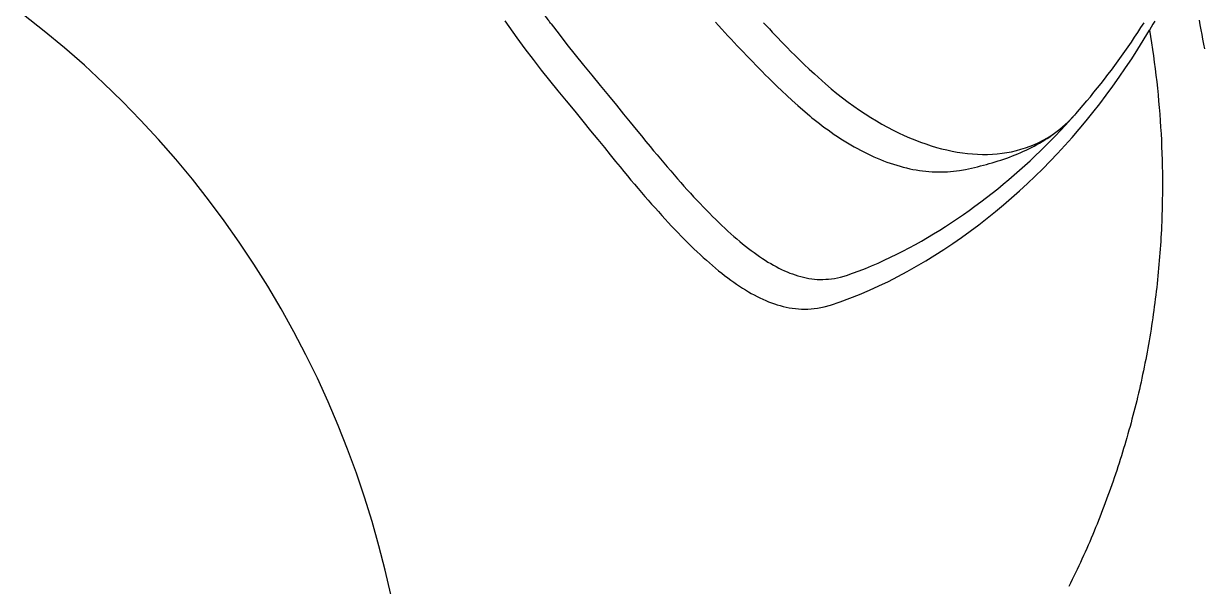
# Model space of a CAD drawing. Extents: x 832 to 912, y 781 to 934.
# Drawn here: x 889.59 to 903.87, y 863.5 to 870.31 of the extents above; entities that cross this region are included whole.
import ezdxf

# ---------------------------------------------------------------- set-up
doc = ezdxf.new("R2010")
doc.units = 0
doc.header["$MEASUREMENT"] = 0
doc.layers.add('1', color=4, linetype='Continuous')
doc.layers.add('SPA', color=2, linetype='Continuous')

# ---------------------------------------------------------------- blocks, each defined once
blk = doc.blocks.new('2010SOVEREIGN')
at = {"layer": 'SPA', "color": 3, "linetype": 'Continuous'}
for points in [[(66.182, 72.35), (66.217, 72.312), (66.252, 72.274), (66.287, 72.237), (66.322, 72.2), (66.357, 72.164), (66.391, 72.128), (66.427, 72.09), (66.467, 72.049), (66.512, 72.003), (66.562, 71.953), (66.615, 71.901), (66.672, 71.846), (66.732, 71.789), (66.796, 71.73), (66.932, 71.609)], [(65.599, 72.356), (65.637, 72.314), (65.675, 72.273), (65.713, 72.232), (65.75, 72.191), (65.788, 72.151), (65.826, 72.111), (65.864, 72.071), (65.901, 72.031), (65.939, 71.992), (65.976, 71.952), (66.014, 71.913), (66.051, 71.875), (66.088, 71.836), (66.126, 71.798), (66.163, 71.761), (66.202, 71.721), (66.245, 71.678), (66.294, 71.63), (66.346, 71.579), (66.403, 71.525), (66.464, 71.468), (66.528, 71.408), (66.596, 71.348), (66.74, 71.223)], [(63.054, 72.371), (63.101, 72.303), (63.148, 72.235), (63.196, 72.167), (63.296, 72.032)], [(70.913, 72.368), (70.892, 72.332), (70.85, 72.261)], [(69.96, 71.249), (70.004, 71.3), (70.048, 71.351), (70.092, 71.403), (70.135, 71.455), (70.178, 71.508), (70.221, 71.561), (70.264, 71.614), (70.306, 71.668), (70.347, 71.722), (70.389, 71.777), (70.43, 71.833), (70.47, 71.888), (70.511, 71.945), (70.551, 72.001), (70.59, 72.058), (70.63, 72.116), (70.669, 72.174), (70.707, 72.232), (70.746, 72.291), (70.784, 72.35)], [(63.614, 72.335), (63.606, 72.345), (63.598, 72.355), (63.59, 72.366), (63.583, 72.376), (63.575, 72.386), (63.567, 72.396), (63.559, 72.407), (63.552, 72.417), (63.544, 72.427), (63.536, 72.438), (63.529, 72.448), (63.521, 72.458), (63.513, 72.469), (63.506, 72.479), (63.498, 72.489), (63.491, 72.5), (63.483, 72.51), (63.475, 72.52), (63.46, 72.541)], [(63.614, 72.335), (63.708, 72.21), (63.804, 72.086), (63.903, 71.962), (64.003, 71.838), (64.105, 71.714), (64.207, 71.59), (64.306, 71.468), (64.401, 71.352), (64.489, 71.243), (64.569, 71.145), (64.641, 71.057), (64.704, 70.98), (64.759, 70.913), (64.808, 70.853), (64.852, 70.8), (64.893, 70.751), (64.933, 70.702), (64.975, 70.653), (65.016, 70.605), (65.058, 70.556), (65.099, 70.509), (65.139, 70.462), (65.179, 70.417), (65.219, 70.372), (65.258, 70.329), (65.298, 70.286), (65.336, 70.243), (65.375, 70.202), (65.414, 70.161), (65.452, 70.121), (65.49, 70.082), (65.528, 70.044), (65.565, 70.006), (65.603, 69.969), (65.64, 69.933), (65.677, 69.898), (65.713, 69.863), (65.75, 69.83), (65.786, 69.797), (65.822, 69.765), (65.858, 69.735), (65.893, 69.705), (65.928, 69.675), (65.963, 69.647), (65.998, 69.62), (66.032, 69.594), (66.066, 69.568), (66.1, 69.544), (66.134, 69.52), (66.168, 69.498), (66.202, 69.476), (66.235, 69.455), (66.268, 69.435), (66.301, 69.417), (66.334, 69.399), (66.368, 69.381), (66.4, 69.365), (66.433, 69.35), (66.466, 69.336), (66.499, 69.322), (66.532, 69.31), (66.565, 69.298), (66.598, 69.288), (66.631, 69.278), (66.664, 69.27), (66.697, 69.262), (66.73, 69.256), (66.764, 69.251), (66.798, 69.248), (66.831, 69.245), (66.866, 69.244), (66.9, 69.244), (66.935, 69.246), (66.969, 69.248), (67.004, 69.252), (67.04, 69.257), (67.075, 69.264), (67.111, 69.272), (67.183, 69.293)], [(66.992, 68.934), (67.11, 68.974), (67.227, 69.017), (67.344, 69.063), (67.461, 69.113), (67.577, 69.166), (67.692, 69.221), (67.806, 69.279), (67.92, 69.34), (68.032, 69.404), (68.144, 69.469), (68.254, 69.537), (68.363, 69.607), (68.471, 69.679), (68.577, 69.753), (68.682, 69.829), (68.785, 69.906), (68.887, 69.985), (68.987, 70.065), (69.085, 70.147), (69.182, 70.23), (69.278, 70.316), (69.373, 70.403), (69.466, 70.492), (69.558, 70.582), (69.649, 70.674), (69.738, 70.768), (69.826, 70.864), (69.913, 70.961), (69.998, 71.061), (70.083, 71.162), (70.166, 71.264), (70.247, 71.369), (70.327, 71.475), (70.406, 71.582), (70.483, 71.691), (70.559, 71.802), (70.634, 71.914), (70.707, 72.028), (70.85, 72.261)], [(70.85, 72.261), (70.863, 72.183), (70.875, 72.105), (70.886, 72.027), (70.898, 71.949), (70.908, 71.871), (70.918, 71.793), (70.928, 71.714), (70.937, 71.636), (70.945, 71.557), (70.953, 71.479), (70.96, 71.4), (70.967, 71.322), (70.973, 71.243), (70.979, 71.164), (70.984, 71.086), (70.989, 71.007), (70.993, 70.928), (70.996, 70.849), (71.002, 70.691)], [(63.296, 72.032), (63.394, 71.904), (63.493, 71.777), (63.593, 71.651), (63.695, 71.527), (63.796, 71.403), (63.897, 71.28), (63.996, 71.158), (64.09, 71.043), (64.177, 70.936), (64.256, 70.839), (64.328, 70.75), (64.392, 70.672), (64.447, 70.605), (64.493, 70.55), (64.536, 70.498), (64.578, 70.447), (64.621, 70.396), (64.663, 70.346), (64.705, 70.297), (64.746, 70.249), (64.787, 70.202), (64.828, 70.155), (64.869, 70.109), (64.91, 70.064), (64.95, 70.019), (64.99, 69.975), (65.029, 69.932), (65.069, 69.89), (65.108, 69.849), (65.147, 69.808), (65.186, 69.768), (65.225, 69.729), (65.263, 69.69), (65.301, 69.652), (65.339, 69.615), (65.377, 69.579), (65.415, 69.544), (65.453, 69.509), (65.49, 69.476), (65.528, 69.443), (65.565, 69.411), (65.602, 69.38), (65.638, 69.349), (65.675, 69.32), (65.711, 69.291), (65.748, 69.264), (65.784, 69.237), (65.82, 69.211), (65.856, 69.186), (65.892, 69.162), (65.927, 69.139), (65.963, 69.117), (65.998, 69.096), (66.033, 69.075), (66.069, 69.056), (66.104, 69.038), (66.138, 69.021), (66.173, 69.004), (66.208, 68.989), (66.242, 68.975), (66.277, 68.961), (66.312, 68.949), (66.348, 68.938), (66.383, 68.927), (66.419, 68.918), (66.456, 68.909), (66.492, 68.902), (66.529, 68.896), (66.567, 68.891), (66.604, 68.888), (66.642, 68.886), (66.68, 68.885), (66.718, 68.886), (66.757, 68.888), (66.795, 68.891), (66.834, 68.897), (66.873, 68.904), (66.913, 68.912), (66.992, 68.934)], [(66.932, 71.609), (67, 71.551), (67.069, 71.495), (67.137, 71.441), (67.205, 71.389), (67.274, 71.34), (67.342, 71.292), (67.41, 71.247), (67.478, 71.204), (67.546, 71.162), (67.613, 71.123), (67.681, 71.086), (67.748, 71.051), (67.814, 71.018), (67.881, 70.987), (67.947, 70.958), (68.013, 70.931), (68.078, 70.906), (68.143, 70.883), (68.208, 70.862), (68.272, 70.842), (68.335, 70.825), (68.399, 70.81), (68.462, 70.796), (68.524, 70.785), (68.586, 70.775), (68.648, 70.768), (68.709, 70.762), (68.77, 70.758), (68.83, 70.756), (68.89, 70.757), (68.95, 70.759), (69.008, 70.764), (69.067, 70.77), (69.125, 70.779), (69.182, 70.789), (69.239, 70.802), (69.295, 70.818), (69.35, 70.835), (69.405, 70.855), (69.459, 70.877), (69.512, 70.902), (69.565, 70.928), (69.616, 70.958), (69.667, 70.99), (69.716, 71.024), (69.765, 71.061), (69.812, 71.101), (69.859, 71.143), (69.948, 71.236)], [(66.74, 71.223), (66.767, 71.201), (66.795, 71.178), (66.825, 71.154), (66.857, 71.129), (66.89, 71.104), (66.924, 71.078), (66.961, 71.052), (66.998, 71.026), (67.037, 70.999), (67.077, 70.972), (67.116, 70.946), (67.156, 70.921), (67.196, 70.897), (67.236, 70.873), (67.276, 70.85), (67.316, 70.828), (67.356, 70.806), (67.396, 70.786), (67.436, 70.766), (67.475, 70.747), (67.515, 70.729), (67.555, 70.711), (67.595, 70.695), (67.634, 70.679), (67.674, 70.664), (67.713, 70.65), (67.753, 70.637), (67.792, 70.625), (67.832, 70.613), (67.871, 70.603), (67.91, 70.593), (67.949, 70.584), (67.988, 70.576), (68.027, 70.569), (68.066, 70.563), (68.104, 70.557), (68.143, 70.553), (68.181, 70.549), (68.219, 70.547), (68.257, 70.545), (68.295, 70.544), (68.332, 70.544), (68.369, 70.545), (68.406, 70.546), (68.443, 70.549), (68.48, 70.553), (68.516, 70.557), (68.552, 70.562), (68.624, 70.575)], [(67.183, 69.293), (67.259, 69.32), (67.336, 69.348), (67.413, 69.378), (67.489, 69.41), (67.566, 69.442), (67.642, 69.477), (67.718, 69.512), (67.793, 69.549), (67.868, 69.587), (67.943, 69.626), (68.018, 69.667), (68.092, 69.708), (68.166, 69.751), (68.239, 69.794), (68.312, 69.839), (68.384, 69.885), (68.456, 69.932), (68.528, 69.98), (68.599, 70.029), (68.669, 70.079), (68.739, 70.13), (68.809, 70.182), (68.878, 70.234), (68.946, 70.287), (69.014, 70.341), (69.08, 70.396), (69.147, 70.452), (69.212, 70.508), (69.277, 70.565), (69.341, 70.622), (69.405, 70.68), (69.468, 70.739), (69.53, 70.799), (69.591, 70.859), (69.652, 70.92), (69.713, 70.982), (69.772, 71.044), (69.831, 71.107), (69.948, 71.236)], [(68.624, 70.575), (68.66, 70.583), (68.696, 70.591), (68.733, 70.599), (68.769, 70.608), (68.805, 70.617), (68.841, 70.626), (68.877, 70.635), (68.912, 70.645), (68.948, 70.655), (68.983, 70.666), (69.018, 70.677), (69.053, 70.688), (69.088, 70.7), (69.123, 70.712), (69.157, 70.725), (69.191, 70.738), (69.225, 70.751), (69.259, 70.765), (69.292, 70.779), (69.326, 70.794), (69.359, 70.809), (69.392, 70.825), (69.424, 70.841), (69.456, 70.858), (69.488, 70.876), (69.52, 70.893), (69.551, 70.912), (69.582, 70.931), (69.613, 70.951), (69.643, 70.971), (69.673, 70.992), (69.702, 71.013), (69.733, 71.037), (69.764, 71.062), (69.797, 71.089), (69.829, 71.117), (69.861, 71.147), (69.891, 71.176), (69.948, 71.236)], [(69.941, 71.228), (69.941, 71.228), (69.941, 71.228), (69.941, 71.228), (69.941, 71.228), (69.941, 71.228), (69.941, 71.228), (69.941, 71.228), (69.941, 71.228), (69.941, 71.228), (69.941, 71.228), (69.941, 71.228), (69.941, 71.228), (69.941, 71.228), (69.941, 71.228), (69.941, 71.228), (69.941, 71.228), (69.941, 71.228), (69.941, 71.228), (69.94, 71.228)], [(69.948, 71.236), (69.949, 71.237), (69.949, 71.237), (69.95, 71.238), (69.95, 71.239), (69.951, 71.239), (69.951, 71.24), (69.952, 71.241), (69.953, 71.241), (69.953, 71.242), (69.954, 71.243), (69.954, 71.243), (69.955, 71.244), (69.956, 71.245), (69.956, 71.245), (69.957, 71.246), (69.957, 71.247), (69.958, 71.247), (69.959, 71.248), (69.96, 71.249)], [(71.002, 70.691), (71.003, 70.644), (71.004, 70.597), (71.005, 70.55), (71.005, 70.503), (71.005, 70.456), (71.006, 70.409), (71.006, 70.362), (71.005, 70.315), (71.005, 70.268), (71.004, 70.221), (71.004, 70.174), (71.003, 70.127), (71.001, 70.08), (71, 70.033), (70.999, 69.986), (70.997, 69.939), (70.995, 69.892), (70.993, 69.845), (70.988, 69.751)], [(70.988, 69.751), (70.985, 69.705), (70.982, 69.658), (70.979, 69.612), (70.975, 69.565), (70.972, 69.519), (70.968, 69.472), (70.964, 69.426), (70.96, 69.379), (70.956, 69.333), (70.951, 69.286), (70.947, 69.24), (70.942, 69.194), (70.937, 69.147), (70.931, 69.101), (70.926, 69.055), (70.92, 69.009), (70.914, 68.963), (70.908, 68.917), (70.902, 68.87), (70.896, 68.824), (70.889, 68.778), (70.882, 68.732), (70.875, 68.687), (70.868, 68.641), (70.861, 68.595), (70.853, 68.549), (70.845, 68.503), (70.837, 68.457), (70.829, 68.412), (70.821, 68.366), (70.812, 68.321), (70.804, 68.275), (70.795, 68.23), (70.786, 68.184), (70.776, 68.139), (70.767, 68.093), (70.757, 68.048), (70.747, 68.003), (70.737, 67.958), (70.727, 67.912), (70.716, 67.867), (70.706, 67.822), (70.695, 67.777), (70.684, 67.732), (70.673, 67.687), (70.661, 67.643), (70.65, 67.598), (70.638, 67.553), (70.626, 67.508), (70.614, 67.464), (70.601, 67.419), (70.589, 67.375), (70.576, 67.33), (70.563, 67.286), (70.55, 67.242), (70.537, 67.198), (70.523, 67.153), (70.51, 67.109), (70.496, 67.065), (70.482, 67.021), (70.468, 66.977), (70.453, 66.934), (70.439, 66.89), (70.424, 66.846), (70.409, 66.803), (70.394, 66.759), (70.378, 66.716), (70.363, 66.672), (70.347, 66.629), (70.331, 66.586), (70.315, 66.542), (70.299, 66.499), (70.283, 66.456), (70.266, 66.413), (70.249, 66.37), (70.232, 66.327), (70.215, 66.285), (70.198, 66.242), (70.18, 66.2), (70.163, 66.157), (70.145, 66.115), (70.127, 66.072), (70.108, 66.03), (70.09, 65.988), (70.071, 65.946), (70.052, 65.904), (70.033, 65.862), (70.014, 65.82), (69.995, 65.779), (69.975, 65.737), (69.956, 65.695), (69.936, 65.654), (69.916, 65.613), (69.896, 65.571), (69.875, 65.53)]]:
    blk.add_lwpolyline(points, dxfattribs=at)
at = {"layer": 'SPA', "color": 2, "linetype": 'Continuous'}
for points in [[(61.672, 65.432), (61.604, 65.728), (61.529, 66.023), (61.447, 66.317), (61.356, 66.61), (61.258, 66.901), (61.151, 67.191), (61.037, 67.479), (60.915, 67.765), (60.785, 68.05), (60.647, 68.332), (60.501, 68.611), (60.346, 68.888), (60.185, 69.162), (60.016, 69.43), (59.84, 69.694), (59.658, 69.953), (59.469, 70.207), (59.273, 70.456), (59.071, 70.7), (58.862, 70.938), (58.647, 71.171), (58.426, 71.398), (58.199, 71.62), (57.966, 71.835), (57.727, 72.045), (57.482, 72.248), (57.232, 72.445)], [(71.518, 72.034), (71.507, 72.092), (71.496, 72.15), (71.485, 72.208), (71.475, 72.265), (71.464, 72.322), (71.454, 72.379)]]:
    blk.add_lwpolyline(points, dxfattribs=at)

msp = doc.modelspace()

# ---------------------------------------------------------------- block references
at = {"layer": '1'}
msp.add_blockref('2010SOVEREIGN', (832.36, 797.97), dxfattribs=at)

doc.saveas('drawing.dxf')
